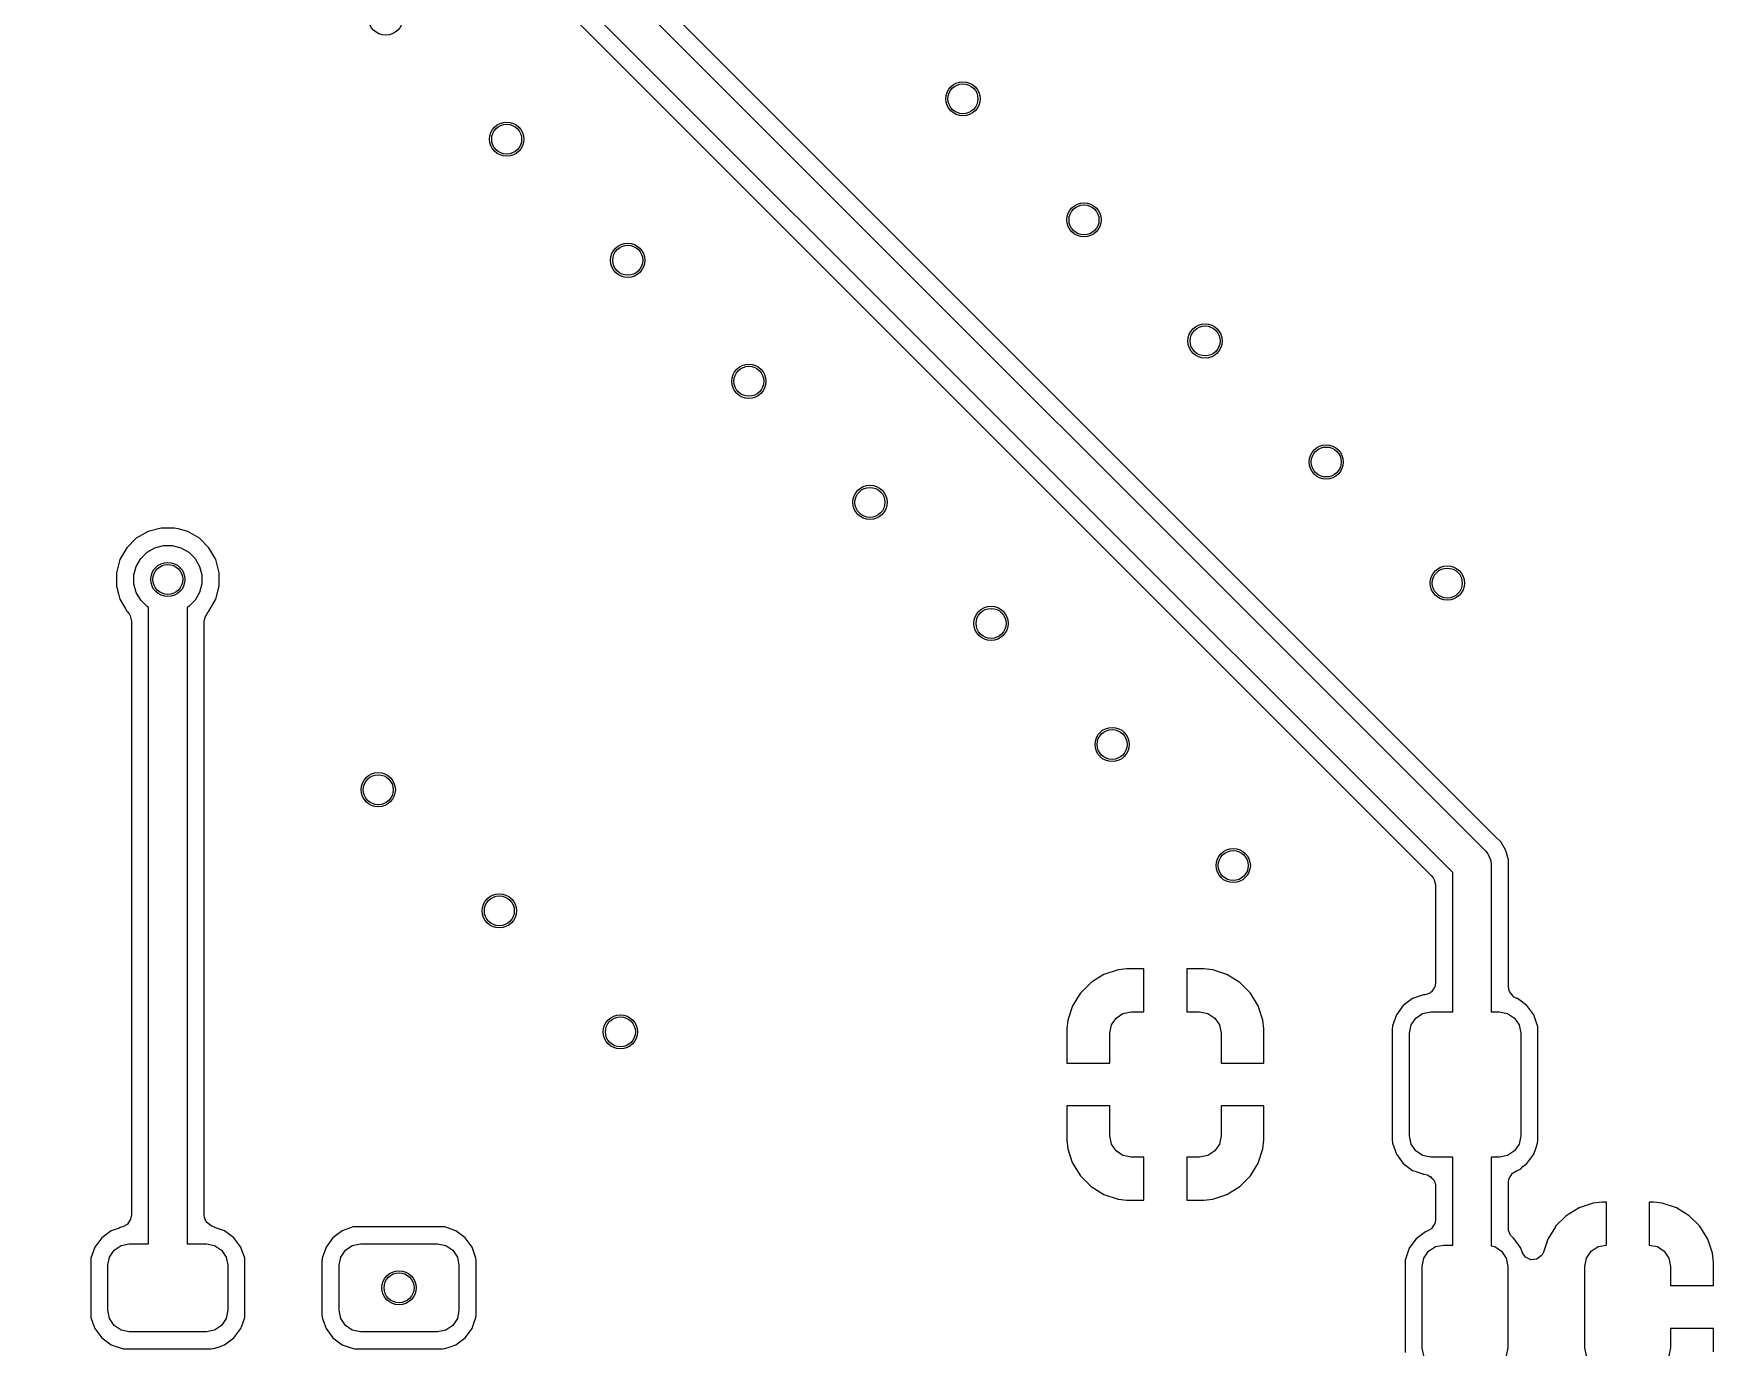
# Model space of a CAD drawing. Header units: inches. Extents: x -2.56 to 2.56, y -2.56 to 2.56.
# Drawn here: x -0.211 to 0.561, y -1.729 to -1.123 of the extents above; entities that cross this region are included whole.
import ezdxf

# ---------------------------------------------------------------- set-up
doc = ezdxf.new("R2010")
doc.units = ezdxf.units.IN
doc.header["$MEASUREMENT"] = 0
doc.layers.add('BLACK', color=250, linetype='CONTINUOUS')

msp = doc.modelspace()

# ---------------------------------------------------------------- linework, layer by layer
at = {"layer": 'BLACK', "linetype": 'CONTINUOUS'}
for p, q in [((-1.06988, 0.02729), (0.45626, -1.49885)), ((0.44114, -1.50879), (-1.085, 0.01736)), ((-1.09214, 0.01334), (0.43132, -1.51013)), ((0.46029, -1.49171), (-0.01127, -1.02016)), ((-0.15272, -1.35037), (-0.15873, -1.35199)), ((-0.14649, -1.35037), (-0.15272, -1.35037)), ((-0.14488, -1.35081), (-0.14649, -1.35037)), ((-0.14649, -1.35037), (-0.14649, -1.35037)), ((-0.14048, -1.35199), (-0.14488, -1.35081)), ((-0.16412, -1.3551), (-0.16852, -1.3595)), ((-0.15873, -1.35199), (-0.16412, -1.3551)), ((-0.16412, -1.3551), (-0.16412, -1.3551)), ((-0.16412, -1.3551), (-0.16412, -1.3551)), ((-0.16412, -1.3551), (-0.16412, -1.3551)), ((-0.16412, -1.3551), (-0.16412, -1.3551)), ((-0.16412, -1.3551), (-0.16412, -1.3551)), ((-0.15873, -1.35199), (-0.15873, -1.35199)), ((-0.15873, -1.35199), (-0.15873, -1.35199)), ((-0.15873, -1.35199), (-0.15873, -1.35199)), ((-0.15563, -1.35947), (-0.15166, -1.3584)), ((-0.15166, -1.3584), (-0.14755, -1.3584)), ((-0.14755, -1.3584), (-0.14358, -1.35947)), ((-0.13614, -1.35449), (-0.14048, -1.35199)), ((-0.14048, -1.35199), (-0.14048, -1.35199)), ((-0.13509, -1.3551), (-0.13614, -1.35449)), ((-0.13069, -1.3595), (-0.13509, -1.3551)), ((-0.13509, -1.3551), (-0.13509, -1.3551)), ((-0.13509, -1.3551), (-0.13509, -1.3551)), ((-0.13509, -1.3551), (-0.13509, -1.3551)), ((-0.17164, -1.36489), (-0.17325, -1.3709)), ((-0.16852, -1.3595), (-0.17164, -1.36489)), ((-0.17164, -1.36489), (-0.17164, -1.36489)), ((-0.17164, -1.36489), (-0.17164, -1.36489)), ((-0.17164, -1.36489), (-0.17164, -1.36489)), ((-0.17164, -1.36489), (-0.17164, -1.36489)), ((-0.16852, -1.3595), (-0.16852, -1.3595)), ((-0.16852, -1.3595), (-0.16852, -1.3595)), ((-0.16852, -1.3595), (-0.16852, -1.3595)), ((-0.16852, -1.3595), (-0.16852, -1.3595)), ((-0.16852, -1.3595), (-0.16852, -1.3595)), ((-0.16852, -1.3595), (-0.16852, -1.3595)), ((-0.16416, -1.36799), (-0.1621, -1.36443)), ((-0.1621, -1.36443), (-0.15919, -1.36152)), ((-0.15919, -1.36152), (-0.15563, -1.35947)), ((-0.14358, -1.35947), (-0.14002, -1.36152)), ((-0.14002, -1.36152), (-0.13711, -1.36443)), ((-0.13711, -1.36443), (-0.13506, -1.36799)), ((-0.12758, -1.36489), (-0.13069, -1.3595)), ((-0.13069, -1.3595), (-0.13069, -1.3595)), ((-0.13069, -1.3595), (-0.13069, -1.3595)), ((-0.13069, -1.3595), (-0.13069, -1.3595)), ((-0.12596, -1.3709), (-0.12758, -1.36489)), ((-0.12758, -1.36489), (-0.12758, -1.36489)), ((-0.17325, -1.3709), (-0.17325, -1.37713)), ((-0.16522, -1.37196), (-0.16416, -1.36799)), ((-0.16522, -1.37607), (-0.16522, -1.37196)), ((-0.13506, -1.36799), (-0.13399, -1.37196)), ((-0.13399, -1.37196), (-0.13399, -1.37607)), ((-0.12596, -1.37713), (-0.12596, -1.3709)), ((-0.17325, -1.37713), (-0.17232, -1.3806)), ((-0.17232, -1.3806), (-0.17164, -1.38314)), ((-0.16416, -1.38004), (-0.16522, -1.37607)), ((-0.1621, -1.3836), (-0.16416, -1.38004)), ((-0.13506, -1.38004), (-0.13711, -1.3836)), ((-0.13399, -1.37607), (-0.13506, -1.38004)), ((-0.12758, -1.38314), (-0.12596, -1.37713)), ((-0.17164, -1.38314), (-0.17164, -1.38314)), ((-0.17164, -1.38314), (-0.17164, -1.38314)), ((-0.17164, -1.38314), (-0.17164, -1.38314)), ((-0.17164, -1.38314), (-0.16927, -1.38723)), ((-0.16927, -1.38723), (-0.16852, -1.38853)), ((-0.16852, -1.38853), (-0.16852, -1.38853)), ((-0.16852, -1.38853), (-0.16852, -1.38853)), ((-0.16852, -1.38853), (-0.16852, -1.38853)), ((-0.16852, -1.38853), (-0.16828, -1.38877)), ((-0.16828, -1.38877), (-0.16828, -1.38877)), ((-0.16828, -1.38877), (-0.16745, -1.38988)), ((-0.16745, -1.38988), (-0.16696, -1.39079)), ((-0.15919, -1.38651), (-0.1621, -1.3836)), ((-0.15846, -1.38693), (-0.15919, -1.38651)), ((-0.15846, -1.67963), (-0.15846, -1.38693)), ((-0.14002, -1.38651), (-0.14075, -1.38693)), ((-0.14075, -1.38693), (-0.14075, -1.67963)), ((-0.13711, -1.3836), (-0.14002, -1.38651)), ((-0.13236, -1.39105), (-0.13113, -1.38898)), ((-0.13113, -1.38898), (-0.13069, -1.38853)), ((-0.13069, -1.38853), (-0.12758, -1.38314)), ((-0.16696, -1.39079), (-0.16636, -1.39313)), ((-0.16636, -1.39313), (-0.16636, -1.66629)), ((-0.13285, -1.39342), (-0.13266, -1.39205)), ((-0.13285, -1.58071), (-0.13285, -1.39342)), ((-0.13266, -1.39205), (-0.13236, -1.39105)), ((0.4634, -1.49483), (0.46029, -1.49171)), ((0.46561, -1.49865), (0.4634, -1.49483)), ((0.45626, -1.49885), (0.45737, -1.5002)), ((0.45737, -1.5002), (0.45849, -1.50291)), ((0.45849, -1.50291), (0.45869, -1.50339)), ((0.45869, -1.50339), (0.45886, -1.50512)), ((0.45886, -1.50512), (0.45886, -1.57283)), ((0.46675, -1.50291), (0.46561, -1.49865)), ((0.46675, -1.56134), (0.46675, -1.50291)), ((0.46675, -1.50291), (0.46675, -1.50291)), ((0.43132, -1.51013), (0.43215, -1.51124)), ((0.43215, -1.51124), (0.43265, -1.51215)), ((0.43265, -1.51215), (0.43325, -1.51449)), ((0.44114, -1.57283), (0.44114, -1.50879)), ((0.43325, -1.51449), (0.43325, -1.55939)), ((0.27487, -1.55936), (0.26999, -1.56424)), ((0.27683, -1.55815), (0.27487, -1.55936)), ((0.28074, -1.55573), (0.27683, -1.55815)), ((0.2873, -1.55356), (0.28074, -1.55573)), ((0.28074, -1.55573), (0.28074, -1.55573)), ((0.28074, -1.55573), (0.28074, -1.55573)), ((0.28074, -1.55573), (0.28074, -1.55573)), ((0.29134, -1.55315), (0.2873, -1.55356)), ((0.2873, -1.55356), (0.2873, -1.55356)), ((0.29921, -1.55315), (0.29134, -1.55315)), ((0.29134, -1.55315), (0.29134, -1.55315)), ((0.29134, -1.55315), (0.29134, -1.55315)), ((0.29134, -1.55315), (0.29134, -1.55315)), ((0.29921, -1.57283), (0.29921, -1.55315)), ((0.32677, -1.55315), (0.3189, -1.55315)), ((0.3189, -1.55315), (0.3189, -1.57283)), ((0.33081, -1.55356), (0.32677, -1.55315)), ((0.32677, -1.55315), (0.32677, -1.55315)), ((0.33737, -1.55573), (0.33081, -1.55356)), ((0.33081, -1.55356), (0.33081, -1.55356)), ((0.34324, -1.55936), (0.33737, -1.55573)), ((0.33737, -1.55573), (0.33737, -1.55573)), ((0.33737, -1.55573), (0.33737, -1.55573)), ((0.34812, -1.56424), (0.34324, -1.55936)), ((0.43325, -1.55939), (0.43305, -1.56077)), ((0.26885, -1.56607), (0.26644, -1.56999)), ((0.26999, -1.56424), (0.26885, -1.56607)), ((0.35175, -1.57011), (0.34812, -1.56424)), ((0.42272, -1.56682), (0.41842, -1.56999)), ((0.42777, -1.56505), (0.42272, -1.56682)), ((0.42785, -1.56504), (0.42777, -1.56505)), ((0.428, -1.56503), (0.42785, -1.56504)), ((0.42841, -1.56499), (0.428, -1.56503)), ((0.42922, -1.56485), (0.42841, -1.56499)), ((0.42931, -1.56482), (0.42922, -1.56485)), ((0.43059, -1.56428), (0.42931, -1.56482)), ((0.43082, -1.56402), (0.43059, -1.56428)), ((0.43124, -1.5638), (0.43082, -1.56402)), ((0.43139, -1.56367), (0.43124, -1.5638)), ((0.432, -1.56273), (0.43139, -1.56367)), ((0.43244, -1.56224), (0.432, -1.56273)), ((0.43248, -1.56197), (0.43244, -1.56224)), ((0.43288, -1.56136), (0.43248, -1.56197)), ((0.43305, -1.56077), (0.43288, -1.56136)), ((0.4671, -1.56314), (0.46675, -1.56134)), ((0.46726, -1.56355), (0.4671, -1.56314)), ((0.46895, -1.56572), (0.46726, -1.56355)), ((0.46726, -1.56355), (0.46726, -1.56355)), ((0.46945, -1.56607), (0.46895, -1.56572)), ((0.47068, -1.56672), (0.46945, -1.56607)), ((0.47098, -1.56682), (0.47068, -1.56672)), ((0.47528, -1.56999), (0.47098, -1.56682)), ((0.47098, -1.56682), (0.47098, -1.56682)), ((0.26636, -1.57011), (0.26419, -1.57667)), ((0.26644, -1.56999), (0.26636, -1.57011)), ((0.26636, -1.57011), (0.26636, -1.57011)), ((0.28635, -1.57572), (0.28954, -1.57358)), ((0.28954, -1.57358), (0.29331, -1.57283)), ((0.29331, -1.57283), (0.29921, -1.57283)), ((0.3189, -1.57283), (0.3248, -1.57283)), ((0.3248, -1.57283), (0.32857, -1.57358)), ((0.32857, -1.57358), (0.33176, -1.57572)), ((0.35392, -1.57667), (0.35175, -1.57011)), ((0.35175, -1.57011), (0.35175, -1.57011)), ((0.41524, -1.5743), (0.41348, -1.57934)), ((0.41842, -1.56999), (0.41524, -1.5743)), ((0.42414, -1.57572), (0.42734, -1.57358)), ((0.42734, -1.57358), (0.4311, -1.57283)), ((0.4311, -1.57283), (0.44114, -1.57283)), ((0.45886, -1.57283), (0.4626, -1.57283)), ((0.4626, -1.57283), (0.46636, -1.57358)), ((0.46636, -1.57358), (0.46956, -1.57572)), ((0.47846, -1.5743), (0.47528, -1.56999)), ((0.47528, -1.56999), (0.47528, -1.56999)), ((0.48022, -1.57934), (0.47846, -1.5743)), ((0.47846, -1.5743), (0.47846, -1.5743)), ((0.47846, -1.5743), (0.47846, -1.5743)), ((-0.13285, -1.63189), (-0.13285, -1.58071)), ((0.26419, -1.57667), (0.26378, -1.58071)), ((0.26378, -1.58071), (0.26378, -1.58071)), ((0.26378, -1.58071), (0.26378, -1.58071)), ((0.26378, -1.58071), (0.26378, -1.59646)), ((0.26419, -1.57667), (0.26419, -1.57667)), ((0.28346, -1.58268), (0.28421, -1.57891)), ((0.28346, -1.59646), (0.28346, -1.58268)), ((0.28421, -1.57891), (0.28635, -1.57572)), ((0.33176, -1.57572), (0.3339, -1.57891)), ((0.3339, -1.57891), (0.33465, -1.58268)), ((0.33465, -1.58268), (0.33465, -1.59646)), ((0.35433, -1.58071), (0.35392, -1.57667)), ((0.35433, -1.59646), (0.35433, -1.58071)), ((0.35433, -1.58071), (0.35433, -1.58071)), ((0.41346, -1.57957), (0.41337, -1.58054)), ((0.41337, -1.58054), (0.41337, -1.63206)), ((0.41348, -1.57934), (0.41346, -1.57943)), ((0.41346, -1.57943), (0.41346, -1.57957)), ((0.42126, -1.58268), (0.42201, -1.57891)), ((0.42126, -1.62992), (0.42126, -1.58268)), ((0.42201, -1.57891), (0.42414, -1.57572)), ((0.46956, -1.57572), (0.47169, -1.57891)), ((0.47169, -1.57891), (0.47244, -1.58268)), ((0.47244, -1.58268), (0.47244, -1.62992)), ((0.48024, -1.57943), (0.48022, -1.57934)), ((0.48022, -1.57934), (0.48022, -1.57934)), ((0.48024, -1.57957), (0.48024, -1.57943)), ((0.48033, -1.58054), (0.48024, -1.57957)), ((0.48033, -1.63206), (0.48033, -1.58054)), ((0.26378, -1.59646), (0.28346, -1.59646)), ((0.33465, -1.59646), (0.35433, -1.59646)), ((0.28346, -1.61614), (0.26378, -1.61614)), ((0.26378, -1.61614), (0.26378, -1.63189)), ((0.28346, -1.62992), (0.28346, -1.61614)), ((0.35433, -1.61614), (0.33465, -1.61614)), ((0.33465, -1.61614), (0.33465, -1.62992)), ((0.35433, -1.63189), (0.35433, -1.61614)), ((-0.13285, -1.66659), (-0.13285, -1.63189)), ((0.26378, -1.63189), (0.26419, -1.63593)), ((0.26419, -1.63593), (0.26419, -1.63593)), ((0.26419, -1.63593), (0.26626, -1.64219)), ((0.28421, -1.63369), (0.28346, -1.62992)), ((0.28635, -1.63688), (0.28421, -1.63369)), ((0.28954, -1.63901), (0.28635, -1.63688)), ((0.33176, -1.63688), (0.32857, -1.63901)), ((0.3339, -1.63369), (0.33176, -1.63688)), ((0.33465, -1.62992), (0.3339, -1.63369)), ((0.35175, -1.64248), (0.35392, -1.63593)), ((0.35392, -1.63593), (0.35433, -1.63189)), ((0.35392, -1.63593), (0.35392, -1.63593)), ((0.35433, -1.63189), (0.35433, -1.63189)), ((0.41337, -1.63206), (0.41346, -1.63303)), ((0.41346, -1.63303), (0.41346, -1.63317)), ((0.41346, -1.63317), (0.41348, -1.63326)), ((0.41348, -1.63326), (0.41348, -1.63326)), ((0.41348, -1.63326), (0.41524, -1.6383)), ((0.42201, -1.63369), (0.42126, -1.62992)), ((0.42414, -1.63688), (0.42201, -1.63369)), ((0.42734, -1.63901), (0.42414, -1.63688)), ((0.46956, -1.63688), (0.46636, -1.63901)), ((0.47169, -1.63369), (0.46956, -1.63688)), ((0.47244, -1.62992), (0.47169, -1.63369)), ((0.47846, -1.6383), (0.47934, -1.63578)), ((0.47934, -1.63578), (0.48022, -1.63326)), ((0.48022, -1.63326), (0.48033, -1.63206)), ((0.48022, -1.63326), (0.48022, -1.63326)), ((0.26626, -1.64219), (0.26636, -1.64248)), ((0.26636, -1.64248), (0.26636, -1.64249)), ((0.26636, -1.64249), (0.26999, -1.64836)), ((0.29331, -1.63976), (0.28954, -1.63901)), ((0.29921, -1.63976), (0.29331, -1.63976)), ((0.29921, -1.65945), (0.29921, -1.63976)), ((0.3248, -1.63976), (0.3189, -1.63976)), ((0.3189, -1.63976), (0.3189, -1.65945)), ((0.32857, -1.63901), (0.3248, -1.63976)), ((0.34812, -1.64836), (0.35175, -1.64249)), ((0.35175, -1.64249), (0.35175, -1.64248)), ((0.41524, -1.6383), (0.41524, -1.6383)), ((0.41524, -1.6383), (0.41842, -1.6426)), ((0.41842, -1.6426), (0.42272, -1.64578)), ((0.4311, -1.63976), (0.42734, -1.63901)), ((0.44114, -1.63976), (0.4311, -1.63976)), ((0.44114, -1.68012), (0.44114, -1.63976)), ((0.4626, -1.63976), (0.45886, -1.63976)), ((0.45886, -1.63976), (0.45886, -1.68055)), ((0.46636, -1.63901), (0.4626, -1.63976)), ((0.47237, -1.64529), (0.4734, -1.644)), ((0.4734, -1.644), (0.47528, -1.6426)), ((0.47528, -1.6426), (0.47846, -1.6383)), ((0.26999, -1.64836), (0.27487, -1.65324)), ((0.34324, -1.65324), (0.34812, -1.64836)), ((0.42272, -1.64578), (0.42368, -1.64611)), ((0.42368, -1.64611), (0.42748, -1.64744)), ((0.42748, -1.64744), (0.42761, -1.6475)), ((0.42761, -1.6475), (0.42763, -1.64751)), ((0.42763, -1.64751), (0.42775, -1.64754)), ((0.42775, -1.64754), (0.42777, -1.64755)), ((0.42777, -1.64755), (0.42777, -1.64755)), ((0.42777, -1.64755), (0.42777, -1.64755)), ((0.42777, -1.64755), (0.42777, -1.64755)), ((0.42777, -1.64755), (0.42812, -1.64758)), ((0.42812, -1.64758), (0.42947, -1.6479)), ((0.42947, -1.6479), (0.43005, -1.64813)), ((0.43005, -1.64813), (0.43062, -1.64858)), ((0.43062, -1.64858), (0.43089, -1.64865)), ((0.43089, -1.64865), (0.43133, -1.64914)), ((0.43133, -1.64914), (0.43221, -1.64983)), ((0.43221, -1.64983), (0.43221, -1.64983)), ((0.43221, -1.64983), (0.43221, -1.64983)), ((0.43221, -1.64983), (0.43232, -1.64998)), ((0.43232, -1.64998), (0.43251, -1.65043)), ((0.43251, -1.65043), (0.43274, -1.65069)), ((0.43274, -1.65069), (0.43316, -1.65201)), ((0.43316, -1.65201), (0.43318, -1.6521)), ((0.43318, -1.6521), (0.43325, -1.65291)), ((0.46675, -1.65142), (0.46678, -1.65125)), ((0.46675, -1.67243), (0.46675, -1.65142)), ((0.46678, -1.65125), (0.46695, -1.65005)), ((0.46695, -1.65005), (0.46712, -1.64946)), ((0.46712, -1.64946), (0.46861, -1.64714)), ((0.46861, -1.64714), (0.46894, -1.64686)), ((0.46861, -1.64714), (0.46861, -1.64714)), ((0.46894, -1.64686), (0.47053, -1.64594)), ((0.47053, -1.64594), (0.47077, -1.64585)), ((0.47077, -1.64585), (0.47101, -1.64578)), ((0.47101, -1.64578), (0.47122, -1.6457)), ((0.47122, -1.6457), (0.47237, -1.64529)), ((0.27487, -1.65324), (0.28074, -1.65686)), ((0.28074, -1.65686), (0.28074, -1.65686)), ((0.28074, -1.65686), (0.2873, -1.65904)), ((0.2873, -1.65904), (0.2873, -1.65904)), ((0.2873, -1.65904), (0.2873, -1.65904)), ((0.2873, -1.65904), (0.2873, -1.65904)), ((0.2873, -1.65904), (0.29134, -1.65945)), ((0.29134, -1.65945), (0.29921, -1.65945)), ((0.29921, -1.65945), (0.29921, -1.65945)), ((0.3189, -1.65945), (0.32677, -1.65945)), ((0.32677, -1.65945), (0.33081, -1.65904)), ((0.32677, -1.65945), (0.32677, -1.65945)), ((0.32677, -1.65945), (0.32677, -1.65945)), ((0.33081, -1.65904), (0.33737, -1.65686)), ((0.33737, -1.65686), (0.34324, -1.65324)), ((0.33737, -1.65686), (0.33737, -1.65686)), ((0.43325, -1.65291), (0.43325, -1.66832)), ((0.50984, -1.66043), (0.5058, -1.66085)), ((0.51181, -1.66043), (0.50984, -1.66043)), ((0.50984, -1.66043), (0.50984, -1.66043)), ((0.50984, -1.66043), (0.50984, -1.66043)), ((0.51181, -1.68012), (0.51181, -1.66043)), ((0.51181, -1.66043), (0.51181, -1.66043)), ((0.53346, -1.66043), (0.5315, -1.66043)), ((0.5315, -1.66043), (0.5315, -1.68012)), ((0.53751, -1.66085), (0.53346, -1.66043)), ((0.53346, -1.66043), (0.53346, -1.66043)), ((-0.16673, -1.66826), (-0.16822, -1.67057)), ((-0.16656, -1.66767), (-0.16673, -1.66826)), ((-0.16636, -1.66629), (-0.16656, -1.66767)), ((-0.13279, -1.6674), (-0.13285, -1.66659)), ((-0.13277, -1.66749), (-0.13279, -1.6674)), ((-0.13193, -1.66951), (-0.13277, -1.66749)), ((0.49337, -1.66664), (0.48849, -1.67152)), ((0.49533, -1.66543), (0.49337, -1.66664)), ((0.49925, -1.66302), (0.49533, -1.66543)), ((0.5058, -1.66085), (0.49925, -1.66302)), ((0.49925, -1.66302), (0.49925, -1.66302)), ((0.49925, -1.66302), (0.49925, -1.66302)), ((0.49925, -1.66302), (0.49925, -1.66302)), ((0.5058, -1.66085), (0.5058, -1.66085)), ((0.54406, -1.66302), (0.53751, -1.66085)), ((0.53751, -1.66085), (0.53751, -1.66085)), ((0.54993, -1.66664), (0.54406, -1.66302)), ((0.54406, -1.66302), (0.54406, -1.66302)), ((0.54406, -1.66302), (0.54406, -1.66302)), ((0.55482, -1.67152), (0.54993, -1.66664)), ((-0.1757, -1.67361), (-0.18001, -1.67679)), ((-0.17202, -1.67232), (-0.1757, -1.67361)), ((-0.1715, -1.67211), (-0.17202, -1.67232)), ((-0.17141, -1.67202), (-0.1715, -1.67211)), ((-0.1703, -1.67173), (-0.17141, -1.67202)), ((-0.16836, -1.6707), (-0.1703, -1.67173)), ((-0.16822, -1.67057), (-0.16836, -1.6707)), ((-0.13182, -1.66967), (-0.13193, -1.66951)), ((-0.12965, -1.67137), (-0.13182, -1.66967)), ((-0.13182, -1.66967), (-0.13182, -1.66967)), ((-0.12786, -1.67208), (-0.12965, -1.67137)), ((-0.12767, -1.67215), (-0.12786, -1.67208)), ((-0.12351, -1.67361), (-0.12767, -1.67215)), ((-0.11921, -1.67679), (-0.12351, -1.67361)), ((-0.12351, -1.67361), (-0.12351, -1.67361)), ((-0.0694, -1.67361), (-0.07371, -1.67679)), ((-0.06436, -1.67184), (-0.0694, -1.67361)), ((-0.06427, -1.67183), (-0.06436, -1.67184)), ((-0.06413, -1.67182), (-0.06427, -1.67183)), ((-0.06389, -1.6718), (-0.06413, -1.67182)), ((-0.06316, -1.67173), (-0.06389, -1.6718)), ((-0.02345, -1.67173), (-0.06316, -1.67173)), ((-0.06316, -1.67173), (-0.06316, -1.67173)), ((-0.02226, -1.67184), (-0.02345, -1.67173)), ((-0.02345, -1.67173), (-0.02345, -1.67173)), ((-0.02345, -1.67173), (-0.02345, -1.67173)), ((-0.01763, -1.67346), (-0.02226, -1.67184)), ((-0.02226, -1.67184), (-0.02226, -1.67184)), ((-0.02226, -1.67184), (-0.02226, -1.67184)), ((-0.01721, -1.67361), (-0.01763, -1.67346)), ((-0.01291, -1.67679), (-0.01721, -1.67361)), ((-0.01721, -1.67361), (-0.01721, -1.67361)), ((0.42863, -1.6741), (0.42432, -1.67728)), ((0.42947, -1.67381), (0.42863, -1.6741)), ((0.43106, -1.67289), (0.42947, -1.67381)), ((0.43139, -1.6726), (0.43106, -1.67289)), ((0.43288, -1.67029), (0.43139, -1.6726)), ((0.43305, -1.6697), (0.43288, -1.67029)), ((0.43325, -1.66832), (0.43305, -1.6697)), ((0.46683, -1.67331), (0.46675, -1.67243)), ((0.46686, -1.67347), (0.46683, -1.67331)), ((0.46777, -1.67554), (0.46686, -1.67347)), ((0.46831, -1.67624), (0.46777, -1.67554)), ((0.48835, -1.67175), (0.48488, -1.67737)), ((0.48849, -1.67152), (0.48835, -1.67175)), ((0.55844, -1.6774), (0.55482, -1.67152)), ((-0.18318, -1.68109), (-0.18495, -1.68613)), ((-0.18001, -1.67679), (-0.18318, -1.68109)), ((-0.17642, -1.6857), (-0.17428, -1.68251)), ((-0.17428, -1.68251), (-0.17109, -1.68038)), ((-0.17109, -1.68038), (-0.16732, -1.67963)), ((-0.16732, -1.67963), (-0.15846, -1.67963)), ((-0.14075, -1.67963), (-0.13189, -1.67963)), ((-0.13189, -1.67963), (-0.12812, -1.68038)), ((-0.12812, -1.68038), (-0.12493, -1.68251)), ((-0.12493, -1.68251), (-0.1228, -1.6857)), ((-0.11603, -1.68109), (-0.11921, -1.67679)), ((-0.11586, -1.68158), (-0.11603, -1.68109)), ((-0.11427, -1.68613), (-0.11586, -1.68158)), ((-0.11586, -1.68158), (-0.11586, -1.68158)), ((-0.07688, -1.68109), (-0.07865, -1.68613)), ((-0.07371, -1.67679), (-0.07688, -1.68109)), ((-0.07012, -1.6857), (-0.06798, -1.68251)), ((-0.06798, -1.68251), (-0.06479, -1.68038)), ((-0.06479, -1.68038), (-0.06102, -1.67963)), ((-0.06102, -1.67963), (-0.02559, -1.67963)), ((-0.02559, -1.67963), (-0.02182, -1.68038)), ((-0.02182, -1.68038), (-0.01863, -1.68251)), ((-0.01863, -1.68251), (-0.0165, -1.6857)), ((-0.00973, -1.68109), (-0.01291, -1.67679)), ((-0.00956, -1.68158), (-0.00973, -1.68109)), ((-0.00797, -1.68613), (-0.00956, -1.68158)), ((0.42115, -1.68158), (0.41938, -1.68663)), ((0.42151, -1.68109), (0.42115, -1.68158)), ((0.42115, -1.68158), (0.42115, -1.68158)), ((0.42432, -1.67728), (0.42151, -1.68109)), ((0.42791, -1.68619), (0.43005, -1.683)), ((0.43005, -1.683), (0.43324, -1.68087)), ((0.43324, -1.68087), (0.43701, -1.68012)), ((0.43701, -1.68012), (0.44114, -1.68012)), ((0.45886, -1.68055), (0.46046, -1.68087)), ((0.46046, -1.68087), (0.46365, -1.683)), ((0.46365, -1.683), (0.46579, -1.68619)), ((0.46908, -1.67697), (0.46831, -1.67624)), ((0.46907, -1.67698), (0.46908, -1.67697)), ((0.46915, -1.67707), (0.46907, -1.67698)), ((0.4692, -1.67709), (0.46915, -1.67707)), ((0.46929, -1.67721), (0.4692, -1.67709)), ((0.46937, -1.67728), (0.46929, -1.67721)), ((0.46938, -1.67728), (0.46937, -1.67728)), ((0.47219, -1.68109), (0.46938, -1.67728)), ((0.47255, -1.68158), (0.47219, -1.68109)), ((0.47329, -1.6837), (0.47255, -1.68158)), ((0.47255, -1.68158), (0.47255, -1.68158)), ((0.47458, -1.68566), (0.47329, -1.6837)), ((0.48289, -1.68335), (0.48227, -1.6846)), ((0.48487, -1.6774), (0.48289, -1.68335)), ((0.48488, -1.67737), (0.48487, -1.6774)), ((0.48487, -1.6774), (0.48487, -1.6774)), ((0.50272, -1.68619), (0.50485, -1.683)), ((0.50485, -1.683), (0.50804, -1.68087)), ((0.50804, -1.68087), (0.51181, -1.68012)), ((0.5315, -1.68012), (0.53526, -1.68087)), ((0.53526, -1.68087), (0.53846, -1.683)), ((0.53846, -1.683), (0.54059, -1.68619)), ((0.56061, -1.68395), (0.55844, -1.6774)), ((0.55844, -1.6774), (0.55844, -1.6774)), ((-0.18503, -1.68699), (-0.18506, -1.68733)), ((-0.18506, -1.68733), (-0.18506, -1.71227)), ((-0.18497, -1.68636), (-0.18503, -1.68699)), ((-0.18496, -1.68622), (-0.18497, -1.68636)), ((-0.18495, -1.68613), (-0.18496, -1.68622)), ((-0.17717, -1.68947), (-0.17642, -1.6857)), ((-0.17717, -1.71014), (-0.17717, -1.68947)), ((-0.1228, -1.6857), (-0.12205, -1.68947)), ((-0.12205, -1.68947), (-0.12205, -1.71014)), ((-0.11425, -1.68622), (-0.11427, -1.68613)), ((-0.11425, -1.68632), (-0.11425, -1.68622)), ((-0.11425, -1.68634), (-0.11425, -1.68632)), ((-0.11425, -1.68632), (-0.11425, -1.68632)), ((-0.11415, -1.68733), (-0.11425, -1.68634)), ((-0.11415, -1.71227), (-0.11415, -1.68733)), ((-0.11415, -1.68733), (-0.11415, -1.68733)), ((-0.07873, -1.68699), (-0.07876, -1.68733)), ((-0.07876, -1.68733), (-0.07876, -1.71227)), ((-0.07867, -1.68636), (-0.07873, -1.68699)), ((-0.07866, -1.68622), (-0.07867, -1.68636)), ((-0.07865, -1.68613), (-0.07866, -1.68622)), ((-0.07087, -1.68947), (-0.07012, -1.6857)), ((-0.07087, -1.71014), (-0.07087, -1.68947)), ((-0.0165, -1.6857), (-0.01575, -1.68947)), ((-0.01575, -1.68947), (-0.01575, -1.71014)), ((-0.00785, -1.68733), (-0.00797, -1.68613)), ((-0.00797, -1.68613), (-0.00797, -1.68613)), ((-0.00785, -1.71227), (-0.00785, -1.68733)), ((0.41936, -1.68685), (0.41927, -1.68782)), ((0.41927, -1.68782), (0.41927, -1.7295)), ((0.41937, -1.68671), (0.41936, -1.68685)), ((0.41938, -1.68663), (0.41937, -1.68671)), ((0.42717, -1.68996), (0.42791, -1.68619)), ((0.42717, -1.72736), (0.42717, -1.68996)), ((0.46579, -1.68619), (0.46654, -1.68996)), ((0.46654, -1.68996), (0.46654, -1.72736)), ((0.47469, -1.68576), (0.47458, -1.68566)), ((0.47715, -1.68699), (0.47469, -1.68576)), ((0.47988, -1.68669), (0.47715, -1.68699)), ((0.48202, -1.68496), (0.47988, -1.68669)), ((0.48227, -1.6846), (0.48202, -1.68496)), ((0.50197, -1.68996), (0.50272, -1.68619)), ((0.50197, -1.72736), (0.50197, -1.68996)), ((0.54059, -1.68619), (0.54134, -1.68996)), ((0.54134, -1.68996), (0.54134, -1.69882)), ((0.56102, -1.68799), (0.56061, -1.68395)), ((0.56102, -1.69882), (0.56102, -1.68799)), ((0.56102, -1.68799), (0.56102, -1.68799)), ((0.54134, -1.69882), (0.56102, -1.69882)), ((-0.18506, -1.71227), (-0.18497, -1.71325)), ((-0.18497, -1.71325), (-0.18496, -1.71339)), ((-0.18496, -1.71339), (-0.18495, -1.71347)), ((-0.18495, -1.71347), (-0.18406, -1.716)), ((-0.17642, -1.7139), (-0.17717, -1.71014)), ((-0.17428, -1.7171), (-0.17642, -1.7139)), ((-0.1228, -1.7139), (-0.12493, -1.7171)), ((-0.12205, -1.71014), (-0.1228, -1.7139)), ((-0.11515, -1.716), (-0.11427, -1.71347)), ((-0.11427, -1.71347), (-0.11415, -1.71227)), ((-0.11427, -1.71347), (-0.11427, -1.71347)), ((-0.07876, -1.71227), (-0.07867, -1.71325)), ((-0.07867, -1.71325), (-0.07866, -1.71339)), ((-0.07866, -1.71339), (-0.07865, -1.71347)), ((-0.07865, -1.71347), (-0.07776, -1.716)), ((-0.07012, -1.7139), (-0.07087, -1.71014)), ((-0.06798, -1.7171), (-0.07012, -1.7139)), ((-0.0165, -1.7139), (-0.01863, -1.7171)), ((-0.01575, -1.71014), (-0.0165, -1.7139)), ((-0.00885, -1.716), (-0.00797, -1.71347)), ((-0.00797, -1.71347), (-0.00785, -1.71227)), ((-0.00797, -1.71347), (-0.00797, -1.71347)), ((-0.18406, -1.716), (-0.18319, -1.7185)), ((-0.18319, -1.7185), (-0.18318, -1.71852)), ((-0.18318, -1.71852), (-0.18001, -1.72282)), ((-0.17109, -1.71923), (-0.17428, -1.7171)), ((-0.16732, -1.71998), (-0.17109, -1.71923)), ((-0.13189, -1.71998), (-0.16732, -1.71998)), ((-0.12812, -1.71923), (-0.13189, -1.71998)), ((-0.12493, -1.7171), (-0.12812, -1.71923)), ((-0.11921, -1.72282), (-0.11603, -1.71852)), ((-0.11603, -1.71852), (-0.11515, -1.716)), ((-0.07776, -1.716), (-0.07689, -1.7185)), ((-0.07689, -1.7185), (-0.07688, -1.71852)), ((-0.07688, -1.71852), (-0.07371, -1.72282)), ((-0.06479, -1.71923), (-0.06798, -1.7171)), ((-0.06102, -1.71998), (-0.06479, -1.71923)), ((-0.02559, -1.71998), (-0.06102, -1.71998)), ((-0.02182, -1.71923), (-0.02559, -1.71998)), ((-0.01863, -1.7171), (-0.02182, -1.71923)), ((-0.01291, -1.72282), (-0.00973, -1.71852)), ((-0.00973, -1.71852), (-0.00885, -1.716)), ((0.56102, -1.7185), (0.54134, -1.7185)), ((0.54134, -1.7185), (0.54134, -1.72736)), ((0.56102, -1.72933), (0.56102, -1.7185)), ((-0.18001, -1.72282), (-0.1757, -1.726)), ((-0.1757, -1.726), (-0.1757, -1.726)), ((-0.1757, -1.726), (-0.17066, -1.72776)), ((-0.17066, -1.72776), (-0.17066, -1.72776)), ((-0.17066, -1.72776), (-0.16993, -1.72783)), ((-0.16993, -1.72783), (-0.16946, -1.72787)), ((-0.16946, -1.72787), (-0.16946, -1.72787)), ((-0.16946, -1.72787), (-0.16946, -1.72787)), ((-0.16946, -1.72787), (-0.12975, -1.72787)), ((-0.12975, -1.72787), (-0.12975, -1.72787)), ((-0.12975, -1.72787), (-0.1297, -1.72787)), ((-0.1297, -1.72787), (-0.12856, -1.72776)), ((-0.12856, -1.72776), (-0.12603, -1.72688)), ((-0.12856, -1.72776), (-0.12856, -1.72776)), ((-0.12603, -1.72688), (-0.12351, -1.726)), ((-0.12351, -1.726), (-0.11921, -1.72282)), ((-0.07371, -1.72282), (-0.0694, -1.726)), ((-0.0694, -1.726), (-0.0694, -1.726)), ((-0.0694, -1.726), (-0.06436, -1.72776)), ((-0.06436, -1.72776), (-0.06436, -1.72776)), ((-0.06436, -1.72776), (-0.06363, -1.72783)), ((-0.06363, -1.72783), (-0.06316, -1.72787)), ((-0.06316, -1.72787), (-0.06316, -1.72787)), ((-0.06316, -1.72787), (-0.06316, -1.72787)), ((-0.06316, -1.72787), (-0.02345, -1.72787)), ((-0.02345, -1.72787), (-0.02345, -1.72787)), ((-0.02345, -1.72787), (-0.0234, -1.72787)), ((-0.0234, -1.72787), (-0.02226, -1.72776)), ((-0.02226, -1.72776), (-0.01973, -1.72688)), ((-0.02226, -1.72776), (-0.02226, -1.72776)), ((-0.01973, -1.72688), (-0.01721, -1.726)), ((-0.01721, -1.726), (-0.01291, -1.72282)), ((0.42791, -1.73113), (0.42717, -1.72736)), ((0.46654, -1.72736), (0.46579, -1.73113)), ((0.50272, -1.73113), (0.50197, -1.72736)), ((0.54134, -1.72736), (0.54059, -1.73113))]:
    msp.add_line(p, q, dxfattribs=at)
at = {"layer": 'BLACK'}
for centre in [(-0.0495, -1.11585), (0.21596, -1.15296), (0.00618, -1.17153), (0.27163, -1.20864), (0.06185, -1.22721), (0.32731, -1.26432), (0.11753, -1.28289), (0.38299, -1.32), (0.17321, -1.33856), (-0.14961, -1.37402), (0.43867, -1.37567), (0.22889, -1.39424), (0.28456, -1.44992), (-0.05288, -1.47074), (0.34024, -1.5056), (0.0028, -1.52642), (0.05848, -1.5821), (-0.04331, -1.6998)]:
    msp.add_circle(centre, 0.00787, dxfattribs=at)
at = {"layer": 'WHITE'}
for centre in [(0.21596, -1.15296), (0.00618, -1.17153), (0.27163, -1.20864), (0.06185, -1.22721), (0.32731, -1.26432), (0.11753, -1.28289), (0.38299, -1.32), (0.17321, -1.33856), (-0.14961, -1.37402), (0.43867, -1.37567), (0.22889, -1.39424), (0.28456, -1.44992), (-0.05288, -1.47074), (0.34024, -1.5056), (0.0028, -1.52642), (0.05848, -1.5821), (-0.04331, -1.6998)]:
    msp.add_circle(centre, 0.00689, dxfattribs=at)

doc.saveas('drawing.dxf')
